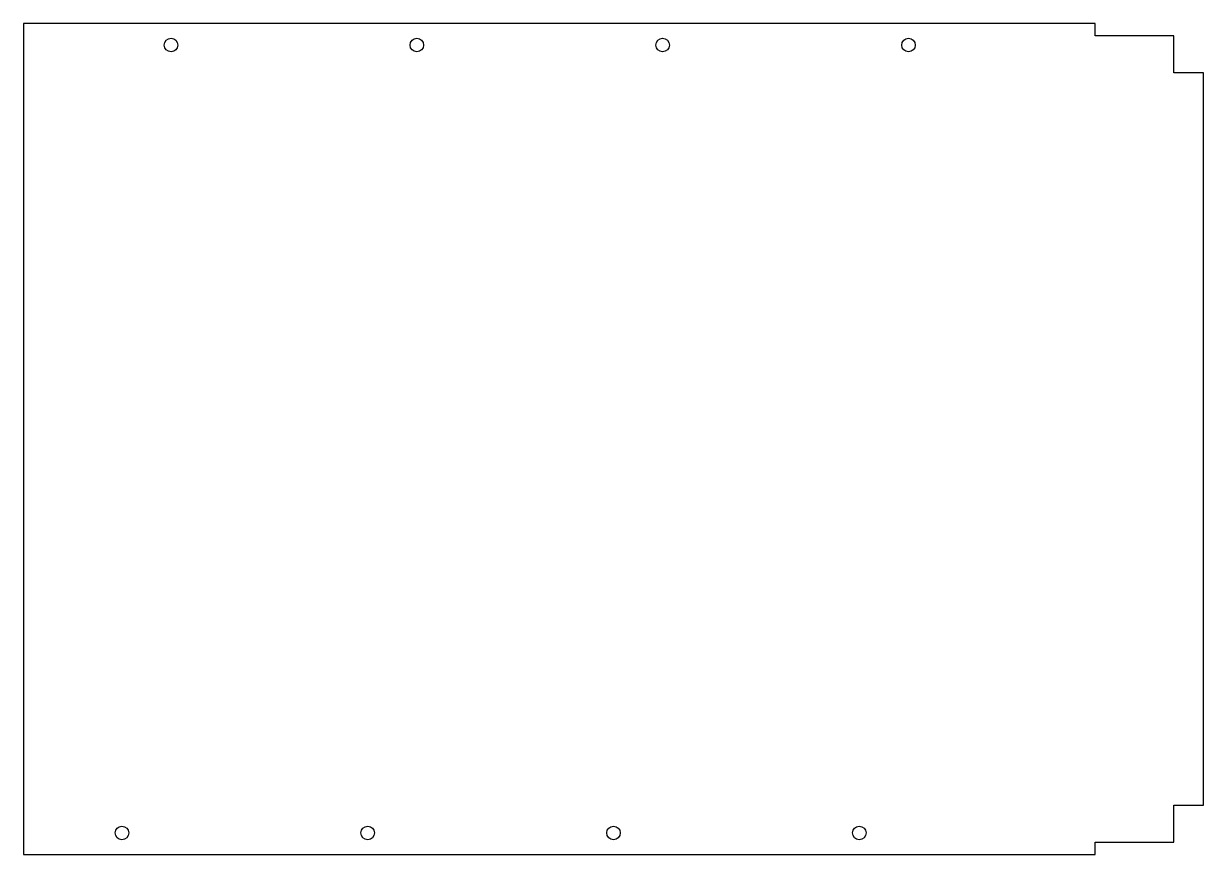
# Model space of a CAD drawing. Header units: millimetres. Extents: x -240 to 240, y -169 to 169.
import ezdxf

# ---------------------------------------------------------------- set-up
doc = ezdxf.new("R2010")
doc.units = ezdxf.units.MM

msp = doc.modelspace()

# ---------------------------------------------------------------- linework, layer by layer
msp.add_lwpolyline([(196, -168.915), (196, -163.915), (228, -163.915), (228, -148.915), (240, -148.915), (240, 148.915), (228, 148.915), (228, 163.915), (196, 163.915), (196, 168.915), (-240, 168.915), (-240, -168.915)], close=True)
for centre in [(-180, 160.183), (-80, 160.183), (20, 160.183), (120, 160.183), (-200, -160.183), (-100, -160.183), (0, -160.183), (100, -160.183)]:
    msp.add_circle(centre, 2.75)

doc.saveas('drawing.dxf')
